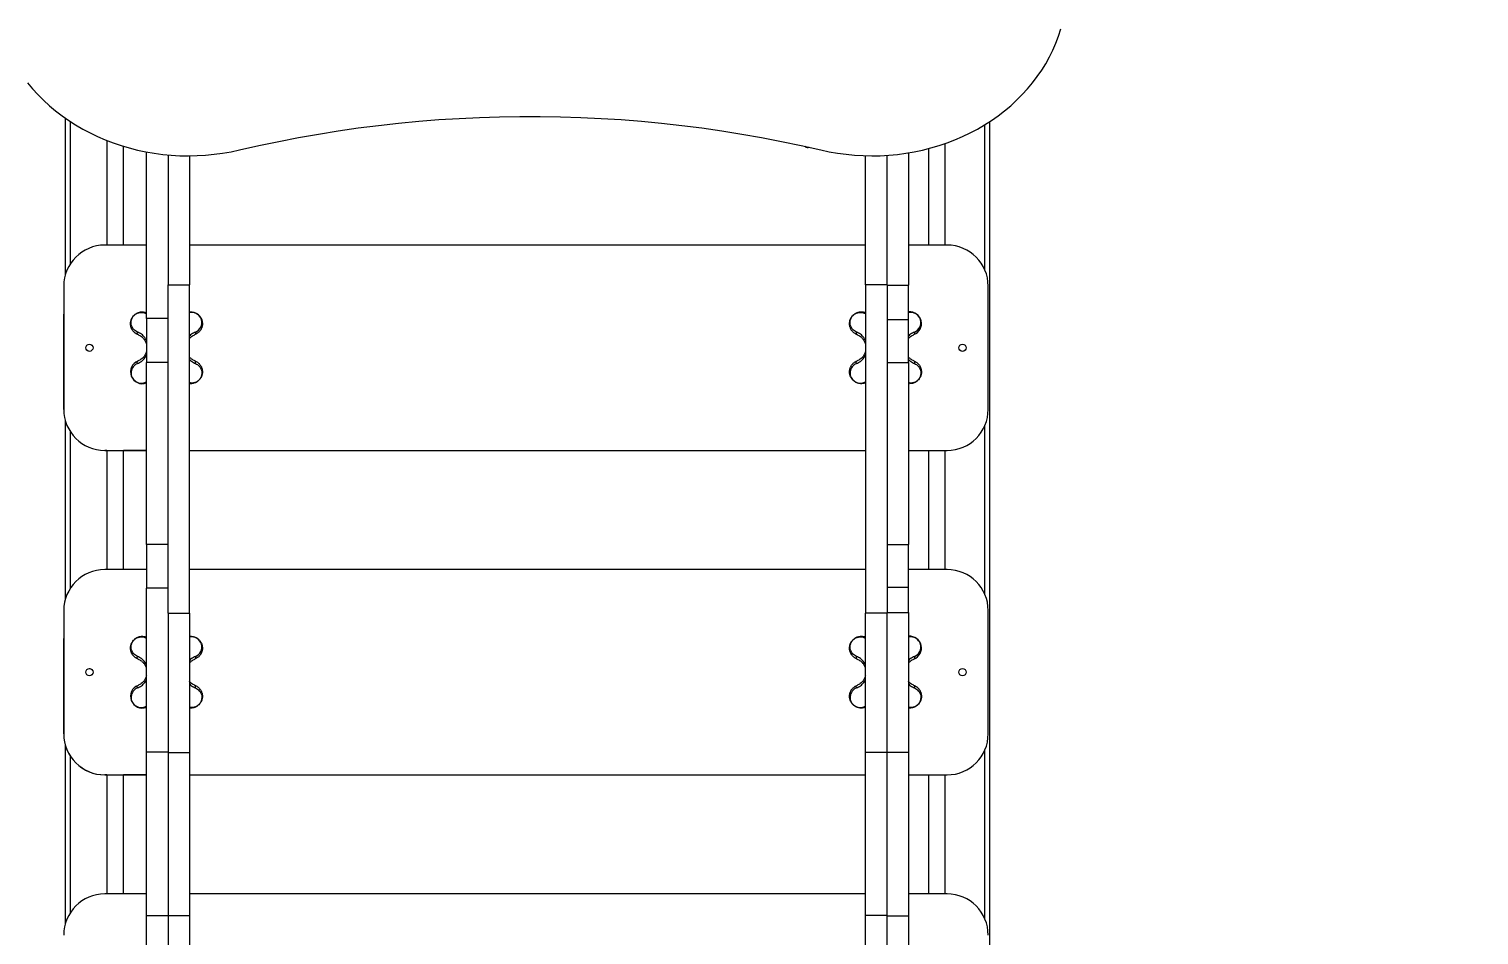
# Model space of a CAD drawing. Header units: millimetres. Extents: x -6502 to 7455, y -8041 to 5981.
# Drawn here: x 492 to 1904, y 633 to 1515 of the extents above; entities that cross this region are included whole.
import ezdxf

# ---------------------------------------------------------------- set-up
doc = ezdxf.new("R2010")
doc.units = ezdxf.units.MM
for name, color, linetype in [('DIKOM_ОБЪЕКТ', 7, 'Continuous'), ('DIKOM_РАЗМЕР_ЗОНА', 7, 'Continuous'), ('DIKOM_РАЗМЕР_ОБЪЕКТА', 7, 'Continuous')]:
    doc.layers.add(name, color=color, linetype=linetype)
doc.styles.add('style1', font='arial.ttf', dxfattribs={"width": 0.8})
doc.dimstyles.new('1-50', dxfattribs={"dimtxt": 300, "dimasz": 200, "dimexe": 100, "dimexo": 0, "dimgap": 100, "dimtad": 1, "dimtxsty": 'style1', "dimcen": 200, "dimclrd": 7, "dimclre": 7, "dimclrt": 7, "dimadec": 1, "dimazin": 2, "dimtfac": 1, "dimtmove": 0, "dimatfit": 2, "dimfxl": 0, "dimlwd": 25, "dimlwe": 18, "dimarcsym": 0})

# ---------------------------------------------------------------- blocks, each defined once
blk = doc.blocks.new('*D9')
at = {"layer": 'Defpoints', "color": 0, "transparency": 16777216}
for p in [(-5002.4, 2279.3), (3221.4, -679.1), (3221.4, -6822.7)]:
    blk.add_point(p, dxfattribs=at)
at = {"layer": 'DIKOM_РАЗМЕР_ОБЪЕКТА', "color": 7, "lineweight": 18, "transparency": 16777216}
for p, q in [((-5002.4, 2279.3), (-5002.4, -6922.7)), ((3221.4, -679.1), (3221.4, -6922.7))]:
    blk.add_line(p, q, dxfattribs=at)
at = {"layer": 'DIKOM_РАЗМЕР_ОБЪЕКТА', "color": 7, "lineweight": 25, "transparency": 16777216}
blk.add_line((-4802.4, -6822.7), (3021.4, -6822.7), dxfattribs=at)
at = {"layer": 'DIKOM_РАЗМЕР_ОБЪЕКТА', "color": 7, "transparency": 16777216}
for points in [[(-4802.4, -6789.4), (-4802.4, -6856), (-5002.4, -6822.7)], [(3021.4, -6789.4), (3021.4, -6856), (3221.4, -6822.7)]]:
    blk.add_solid(points, dxfattribs=at)
at = {"layer": 'DIKOM_РАЗМЕР_ОБЪЕКТА', "color": 7, "transparency": 16777216, "insert": (-897.4, -6569.5), "char_height": 300, "attachment_point": 5, "style": 'style1'}
blk.add_mtext('8200', dxfattribs=at)
blk = doc.blocks.new('*D10')
at = {"layer": 'Defpoints', "color": 0, "transparency": 16777216}
for p in [(971.8, 4480.9), (5953.3, 4480.9), (1279.7, -4050.2)]:
    blk.add_point(p, dxfattribs=at)
at = {"layer": 'DIKOM_РАЗМЕР_ОБЪЕКТА', "color": 7, "lineweight": 18, "transparency": 16777216}
for p, q in [((971.8, 4480.9), (6053.3, 4480.9)), ((1279.7, -4050.2), (6053.3, -4050.2))]:
    blk.add_line(p, q, dxfattribs=at)
at = {"layer": 'DIKOM_РАЗМЕР_ОБЪЕКТА', "color": 7, "lineweight": 25, "transparency": 16777216}
blk.add_line((5953.3, -3850.2), (5953.3, 4280.9), dxfattribs=at)
at = {"layer": 'DIKOM_РАЗМЕР_ОБЪЕКТА', "color": 7, "transparency": 16777216}
for points in [[(5919.9, 4280.9), (5986.6, 4280.9), (5953.3, 4480.9)], [(5919.9, -3850.2), (5986.6, -3850.2), (5953.3, -4050.2)]]:
    blk.add_solid(points, dxfattribs=at)
at = {"layer": 'DIKOM_РАЗМЕР_ОБЪЕКТА', "color": 7, "transparency": 16777216, "insert": (5700.1, 515), "char_height": 300, "attachment_point": 5, "rotation": 90, "style": 'style1'}
blk.add_mtext('8500', dxfattribs=at)
blk = doc.blocks.new('*D11')
at = {"layer": 'Defpoints', "color": 0, "transparency": 16777216}
for p in [(-6502.4, 2127.8), (4721.4, -677.3), (4721.4, -7940.9)]:
    blk.add_point(p, dxfattribs=at)
at = {"layer": 'DIKOM_РАЗМЕР_ЗОНА', "color": 7, "lineweight": 18, "transparency": 16777216}
for p, q in [((-6502.4, 2127.8), (-6502.4, -8040.9)), ((4721.4, -677.3), (4721.4, -8040.9))]:
    blk.add_line(p, q, dxfattribs=at)
at = {"layer": 'DIKOM_РАЗМЕР_ЗОНА', "color": 7, "lineweight": 25, "transparency": 16777216}
blk.add_line((-6302.4, -7940.9), (4521.4, -7940.9), dxfattribs=at)
at = {"layer": 'DIKOM_РАЗМЕР_ЗОНА', "color": 7, "transparency": 16777216}
for points in [[(-6302.4, -7907.5), (-6302.4, -7974.2), (-6502.4, -7940.9)], [(4521.4, -7907.5), (4521.4, -7974.2), (4721.4, -7940.9)]]:
    blk.add_solid(points, dxfattribs=at)
at = {"layer": 'DIKOM_РАЗМЕР_ЗОНА', "color": 7, "transparency": 16777216, "insert": (-208, -7687.7), "char_height": 300, "attachment_point": 5, "style": 'style1'}
blk.add_mtext('11200', dxfattribs=at)
blk = doc.blocks.new('*D12')
at = {"layer": 'Defpoints', "color": 0, "transparency": 16777216}
for p in [(1107.9, 5975.3), (979.7, -6050.2), (7355.2, -6050.2)]:
    blk.add_point(p, dxfattribs=at)
at = {"layer": 'DIKOM_РАЗМЕР_ЗОНА', "color": 7, "lineweight": 18, "transparency": 16777216}
for p, q in [((1107.9, 5975.3), (7455.2, 5975.3)), ((979.7, -6050.2), (7455.2, -6050.2))]:
    blk.add_line(p, q, dxfattribs=at)
at = {"layer": 'DIKOM_РАЗМЕР_ЗОНА', "color": 7, "lineweight": 25, "transparency": 16777216}
blk.add_line((7355.2, 5775.3), (7355.2, -5850.2), dxfattribs=at)
at = {"layer": 'DIKOM_РАЗМЕР_ЗОНА', "color": 7, "transparency": 16777216}
for points in [[(7321.9, 5775.3), (7388.5, 5775.3), (7355.2, 5975.3)], [(7321.9, -5850.2), (7388.5, -5850.2), (7355.2, -6050.2)]]:
    blk.add_solid(points, dxfattribs=at)
at = {"layer": 'DIKOM_РАЗМЕР_ЗОНА', "color": 7, "transparency": 16777216, "insert": (7102, 342.1), "char_height": 300, "attachment_point": 5, "rotation": 90, "style": 'style1'}
blk.add_mtext('12000', dxfattribs=at)

msp = doc.modelspace()

# ---------------------------------------------------------------- linework, layer by layer
at = {"layer": 'DIKOM_ОБЪЕКТ', "color": 7, "linetype": 'Continuous', "lineweight": 15}
for p, q in [((527.247, 1428.605), (527.247, 1275.771)), ((532.247, 1286.777), (532.247, 1425.213)), ((1422.247, 1422.071), (1422.247, 1281.283)), ((1427.247, 38.83), (1427.247, 1425.24)), ((567.748, 1406.837), (567.748, 1304.92)), ((583.748, 1304.92), (583.748, 1401.234)), ((1367.748, 1398.976), (1367.748, 1304.92)), ((1383.748, 1304.92), (1383.748, 1403.868)), ((606.247, 1233.353), (606.247, 1395.691)), ((627.247, 1392.763), (627.247, 1266.325)), ((648.247, 1391.885), (648.247, 1266.325)), ((1306.247, 1266.257), (1306.247, 1391.972)), ((1327.247, 1266.257), (1327.247, 1392.373)), ((1348.247, 1394.81), (1348.247, 1265.926)), ((606.247, 1304.92), (565.747, 1304.92)), ((1306.247, 1304.92), (648.247, 1304.92)), ((1385.747, 1304.92), (1348.247, 1304.92)), ((525.747, 1264.92), (525.747, 1144.92)), ((627.247, 1266.325), (648.247, 1266.325)), ((627.247, 946.546), (627.247, 1266.325)), ((648.247, 946.546), (648.247, 1266.325)), ((1327.247, 1266.257), (1306.247, 1266.257)), ((1306.247, 1266.257), (1306.247, 946.479)), ((1327.247, 1266.257), (1327.247, 946.479)), ((1327.247, 1265.926), (1348.247, 1265.926)), ((1348.247, 1232.297), (1348.247, 1265.926)), ((1425.747, 1144.92), (1425.747, 1264.92)), ((525.744, 1144.92), (525.747, 1237.676)), ((627.247, 1233.353), (606.247, 1233.353)), ((606.247, 1233.353), (606.247, 1190.725)), ((648.247, 1239.77), (649.247, 1239.917)), ((1327.247, 1232.297), (1348.247, 1232.297)), ((1348.247, 1190.573), (1348.247, 1232.297)), ((627.247, 1190.725), (606.247, 1190.725)), ((606.247, 1013.363), (606.247, 1190.725)), ((1327.247, 1190.573), (1348.247, 1190.573)), ((1348.247, 1190.573), (1348.247, 1013.442)), ((1349.247, 1169.92), (1348.247, 1170.069)), ((527.247, 1134.059), (527.247, 959.771)), ((532.247, 970.777), (532.247, 1123.058)), ((1422.247, 1128.557), (1422.247, 965.283)), ((567.743, 1104.919), (565.743, 1104.919)), ((565.747, 1104.92), (606.247, 1104.92)), ((567.743, 1104.92), (567.743, 1104.919)), ((567.748, 1104.919), (567.743, 1104.919)), ((567.748, 1104.92), (567.748, 988.92)), ((583.743, 1104.92), (583.743, 1104.919)), ((606.247, 1104.918), (583.743, 1104.919)), ((583.748, 988.92), (583.748, 1104.919)), ((648.247, 1104.92), (1306.247, 1104.92)), ((1348.247, 1104.92), (1385.747, 1104.92)), ((1367.748, 1104.92), (1367.748, 988.92)), ((1383.748, 988.92), (1383.748, 1104.92)), ((627.247, 1013.363), (606.247, 1013.363)), ((606.247, 1013.363), (606.247, 970.904)), ((1327.247, 1013.442), (1348.247, 1013.442)), ((1348.247, 971.637), (1348.247, 1013.442)), ((606.247, 988.92), (565.747, 988.92)), ((1306.247, 988.92), (648.247, 988.92)), ((1385.747, 988.92), (1348.247, 988.92)), ((627.247, 970.904), (606.247, 970.904)), ((606.247, 811.161), (606.247, 970.904)), ((1327.247, 971.637), (1348.247, 971.637)), ((1348.247, 946.945), (1348.247, 971.637)), ((525.747, 948.92), (525.747, 828.92)), ((627.247, 946.546), (648.247, 946.546)), ((627.247, 946.546), (627.247, 810.762)), ((648.247, 946.546), (648.247, 810.762)), ((1327.247, 946.479), (1306.247, 946.479)), ((1306.247, 810.762), (1306.247, 946.479)), ((1327.247, 946.945), (1348.247, 946.945)), ((1327.247, 810.762), (1327.247, 946.479)), ((1348.247, 946.945), (1348.247, 811.16)), ((1425.747, 828.92), (1425.747, 948.92)), ((525.744, 828.92), (525.747, 921.676)), ((648.247, 923.77), (649.247, 923.917)), ((1349.247, 853.92), (1348.247, 854.069)), ((527.247, 818.06), (527.247, 643.771)), ((532.247, 654.777), (532.247, 807.058)), ((627.247, 811.161), (606.247, 811.161)), ((606.247, 651.665), (606.247, 811.161)), ((627.247, 810.762), (648.247, 810.762)), ((627.247, 810.762), (627.247, 652.064)), ((648.247, 810.762), (648.247, 652.064)), ((1327.247, 810.762), (1306.247, 810.762)), ((1306.247, 652.064), (1306.247, 810.762)), ((1327.247, 811.16), (1348.247, 811.16)), ((1327.247, 652.064), (1327.247, 810.762)), ((1348.247, 811.16), (1348.247, 651.665)), ((1422.247, 812.557), (1422.247, 649.283)), ((567.743, 788.919), (565.743, 788.919)), ((565.747, 788.92), (606.247, 788.92)), ((567.743, 788.92), (567.743, 788.919)), ((567.748, 788.919), (567.743, 788.919)), ((567.748, 788.92), (567.748, 672.92)), ((583.743, 788.92), (583.743, 788.918)), ((606.247, 788.918), (583.743, 788.918)), ((583.748, 672.92), (583.748, 788.918)), ((648.247, 788.92), (1306.247, 788.92)), ((1348.247, 788.92), (1385.747, 788.92)), ((1367.748, 788.92), (1367.748, 672.92)), ((1383.748, 672.92), (1383.748, 788.92)), ((606.247, 672.92), (565.747, 672.92)), ((1306.247, 672.92), (648.247, 672.92)), ((1385.747, 672.92), (1348.247, 672.92)), ((627.247, 651.665), (606.247, 651.665)), ((606.247, 515.881), (606.247, 651.665)), ((627.247, 652.064), (648.247, 652.064)), ((627.247, 652.064), (627.247, 516.347)), ((648.247, 652.064), (648.247, 516.347)), ((1327.247, 652.064), (1306.247, 652.064)), ((1306.247, 516.279), (1306.247, 652.064)), ((1327.247, 516.279), (1327.247, 652.064)), ((1327.247, 651.665), (1348.247, 651.665)), ((1348.247, 651.665), (1348.247, 491.922))]:
    msp.add_line(p, q, dxfattribs=at)
at = {"layer": 'DIKOM_ОБЪЕКТ', "color": 7, "linetype": 'Continuous', "lineweight": 15, "flags": 128}
for points in [[(1262.771, 1397.63), (1270.885, 1395.887), (1279.08, 1394.455), (1287.34, 1393.337), (1295.648, 1392.534), (1303.989, 1392.048), (1312.347, 1391.881), (1320.705, 1392.032), (1329.048, 1392.502), (1337.358, 1393.289), (1345.621, 1394.392), (1353.819, 1395.808), (1361.938, 1397.535), (1369.961, 1399.57), (1377.873, 1401.909), (1385.658, 1404.547), (1393.302, 1407.479), (1400.789, 1410.699), (1408.106, 1414.201), (1415.238, 1417.979), (1422.171, 1422.025), (1428.892, 1426.331), (1435.387, 1430.888), (1441.645, 1435.689), (1447.653, 1440.724), (1453.399, 1445.982), (1458.872, 1451.455), (1464.063, 1457.13), (1468.96, 1462.998), (1473.554, 1469.047), (1477.837, 1475.265), (1481.799, 1481.64), (1485.434, 1488.16), (1488.734, 1494.812), (1491.693, 1501.583), (1494.306, 1508.461), (1496.566, 1515.431)], [(490.493, 1462.998), (495.39, 1457.13), (500.58, 1451.455), (506.054, 1445.982), (511.8, 1440.724), (517.808, 1435.689), (524.066, 1430.888), (530.561, 1426.331), (537.282, 1422.025), (544.215, 1417.979), (551.347, 1414.201), (558.663, 1410.699), (566.151, 1407.479), (573.795, 1404.547), (581.58, 1401.909), (589.492, 1399.57), (597.515, 1397.535), (605.634, 1395.808), (613.832, 1394.392), (622.094, 1393.289), (630.405, 1392.502), (638.747, 1392.032), (647.106, 1391.881), (655.463, 1392.048), (663.805, 1392.534), (672.113, 1393.337), (680.373, 1394.455), (688.567, 1395.887), (696.682, 1397.63)], [(696.682, 1397.63), (715.789, 1401.961), (734.984, 1405.989), (754.261, 1409.712), (773.614, 1413.129), (793.035, 1416.239), (812.519, 1419.041), (832.058, 1421.534), (851.647, 1423.718), (871.279, 1425.59), (890.948, 1427.152), (910.645, 1428.402), (930.366, 1429.339), (950.104, 1429.965), (969.851, 1430.278), (989.602, 1430.278), (1009.349, 1429.965), (1029.086, 1429.339), (1048.807, 1428.402), (1068.505, 1427.152), (1088.173, 1425.59), (1107.805, 1423.718), (1127.394, 1421.534), (1146.934, 1419.041), (1166.418, 1416.239), (1185.839, 1413.129), (1205.192, 1409.712), (1224.469, 1405.989), (1243.664, 1401.961), (1262.771, 1397.63)], [(598.031, 1217.718), (597.795, 1217.856), (597.6, 1218.068), (597.454, 1218.345), (597.364, 1218.673), (597.334, 1219.04), (597.364, 1219.43), (597.454, 1219.826), (597.599, 1220.212)], [(653.894, 1220.212), (654.039, 1219.826), (654.129, 1219.43), (654.159, 1219.04), (654.129, 1218.673), (654.039, 1218.345), (653.893, 1218.068), (653.698, 1217.856), (653.462, 1217.718)], [(1297.599, 1220.214), (1297.454, 1219.828), (1297.364, 1219.432), (1297.334, 1219.042), (1297.364, 1218.675), (1297.454, 1218.347), (1297.6, 1218.071), (1297.795, 1217.859), (1298.031, 1217.72)], [(1353.894, 1220.214), (1354.039, 1219.828), (1354.129, 1219.432), (1354.159, 1219.042), (1354.129, 1218.675), (1354.039, 1218.347), (1353.893, 1218.071), (1353.698, 1217.859), (1353.462, 1217.72)], [(597.599, 1189.623), (597.454, 1190.009), (597.364, 1190.405), (597.334, 1190.795), (597.364, 1191.162), (597.454, 1191.49), (597.6, 1191.767), (597.795, 1191.978), (598.031, 1192.117)], [(653.894, 1189.623), (654.039, 1190.009), (654.129, 1190.405), (654.159, 1190.795), (654.129, 1191.162), (654.039, 1191.49), (653.893, 1191.767), (653.698, 1191.978), (653.462, 1192.117)], [(1297.599, 1189.625), (1297.454, 1190.011), (1297.364, 1190.407), (1297.334, 1190.797), (1297.364, 1191.164), (1297.454, 1191.493), (1297.6, 1191.769), (1297.795, 1191.981), (1298.031, 1192.119)], [(1353.462, 1192.119), (1353.698, 1191.981), (1353.893, 1191.769), (1354.039, 1191.493), (1354.129, 1191.164), (1354.159, 1190.797), (1354.129, 1190.407), (1354.039, 1190.011), (1353.894, 1189.625)], [(598.031, 901.718), (597.795, 901.856), (597.6, 902.068), (597.454, 902.345), (597.364, 902.673), (597.334, 903.04), (597.364, 903.43), (597.454, 903.826), (597.599, 904.212)], [(653.894, 904.212), (654.039, 903.826), (654.129, 903.43), (654.159, 903.04), (654.129, 902.673), (654.039, 902.345), (653.893, 902.068), (653.698, 901.856), (653.462, 901.718)], [(1297.599, 904.214), (1297.454, 903.828), (1297.364, 903.432), (1297.334, 903.042), (1297.364, 902.675), (1297.454, 902.347), (1297.6, 902.071), (1297.795, 901.859), (1298.031, 901.72)], [(1353.894, 904.214), (1354.039, 903.828), (1354.129, 903.432), (1354.159, 903.042), (1354.129, 902.675), (1354.039, 902.347), (1353.893, 902.071), (1353.698, 901.859), (1353.462, 901.72)], [(550.608, 892.417), (550.746, 892.419), (551.327, 892.371)], [(597.599, 873.623), (597.454, 874.009), (597.364, 874.405), (597.334, 874.795), (597.364, 875.162), (597.454, 875.49), (597.6, 875.766), (597.795, 875.978), (598.031, 876.117)], [(653.894, 873.623), (654.039, 874.009), (654.129, 874.405), (654.159, 874.795), (654.129, 875.162), (654.039, 875.49), (653.893, 875.766), (653.698, 875.978), (653.462, 876.117)], [(1297.599, 873.625), (1297.454, 874.011), (1297.364, 874.407), (1297.334, 874.797), (1297.364, 875.164), (1297.454, 875.493), (1297.6, 875.769), (1297.795, 875.981), (1298.031, 876.119)], [(1353.462, 876.119), (1353.698, 875.981), (1353.893, 875.769), (1354.039, 875.493), (1354.129, 875.164), (1354.159, 874.797), (1354.129, 874.407), (1354.039, 874.011), (1353.894, 873.625)]]:
    msp.add_lwpolyline(points, dxfattribs=at)
at = {"layer": 'DIKOM_ОБЪЕКТ', "color": 7, "linetype": 'Continuous', "lineweight": 15}
for centre in [(550.747, 1204.92), (1400.747, 1204.92), (550.747, 888.92), (1400.747, 888.92)]:
    msp.add_circle(centre, 3.5, dxfattribs=at)
for centre, radius, start, end in [((1250.247, 1403.92), 4, 223.85771, 290.957838), ((565.747, 1264.92), 40, 90, 180), ((1385.747, 1264.92), 40, 0, 90), ((650.301, 1229.417), 9.882, 291.322375, 101.997565), ((1349.259, 1228.415), 11.491, 291.453137, 95.055404), ((1350.301, 1229.419), 9.881, 291.322053, 101.998451), ((602.24, 1181.42), 11.495, 111.474547, 290.399775), ((601.207, 1180.411), 9.894, 111.387645, 300.61795), ((1301.208, 1180.413), 9.894, 111.388165, 300.61743), ((565.747, 1144.92), 40, 180, 270), ((1385.747, 1144.92), 40, 270, 0), ((565.747, 948.92), 40, 90, 180), ((1385.747, 948.92), 40, 0, 90), ((650.301, 913.417), 9.881, 291.322133, 101.998006), ((1349.259, 912.415), 11.491, 291.452772, 95.05577), ((1350.301, 913.419), 9.881, 291.322296, 101.99801), ((602.24, 865.42), 11.495, 111.474885, 290.399437), ((601.208, 864.411), 9.894, 111.38821, 300.617081), ((1301.208, 864.413), 9.894, 111.388025, 300.617267), ((565.744, 828.919), 40, 179.998597, 269.998597), ((565.747, 828.92), 40, 180, 270), ((1385.747, 828.92), 40, 270, 0), ((565.747, 632.92), 40, 90, 180), ((1385.747, 632.92), 40, 0, 90)]:
    msp.add_arc(centre, radius, start, end, dxfattribs=at)
for points, knots in [([(598.031, 1217.718), (597.656, 1217.879), (596.88, 1218.214), (595.793, 1218.872), (594.893, 1219.554), (594.16, 1220.227), (593.563, 1220.86), (592.977, 1221.588), (592.479, 1222.327), (592.022, 1223.128), (591.623, 1223.974), (591.303, 1224.848), (591.032, 1225.807), (590.835, 1226.835), (590.733, 1228.033), (590.755, 1229.262), (590.916, 1230.531), (591.237, 1231.832), (591.692, 1233.043), (592.248, 1234.137), (593.086, 1235.448), (594.176, 1236.681), (595.433, 1237.707), (596.405, 1238.345), (597.412, 1238.871), (598.737, 1239.408), (600.381, 1239.833), (601.626, 1239.889), (602.247, 1239.917)], [0, 0, 0, 0, 0.03905528, 0.08067485, 0.12489445, 0.15236867, 0.18231816, 0.21475009, 0.24966995, 0.27592008, 0.31222034, 0.34876867, 0.37442483, 0.4175247, 0.45845438, 0.49857853, 0.54174719, 0.58353777, 0.62403713, 0.65659388, 0.68672269, 0.74934812, 0.77995802, 0.81223516, 0.84226586, 0.87505161, 0.93775884, 1, 1, 1, 1]), ([(597.599, 1220.212), (596.859, 1220.569), (595.376, 1221.285), (593.7, 1222.873), (592.431, 1224.698), (591.613, 1226.734), (591.248, 1228.933), (591.37, 1230.925), (591.805, 1232.589), (592.261, 1233.691), (592.743, 1234.568), (593.327, 1235.449), (594.223, 1236.504), (595.496, 1237.569), (596.828, 1238.35), (598.124, 1238.874), (599.782, 1239.297), (601.754, 1239.422), (603.935, 1239.021), (605.449, 1238.512), (606.147, 1238.012), (606.247, 1237.94)], [0, 0, 0, 0, 0.07588654, 0.1519312, 0.22765619, 0.30359209, 0.3789522, 0.45504687, 0.49580123, 0.53116101, 0.55221702, 0.57170672, 0.6075722, 0.6457115, 0.68388104, 0.72196659, 0.76015723, 0.83593589, 0.91198186, 0.9874396, 1, 1, 1, 1]), ([(602.247, 1239.917), (603.387, 1239.822), (604.587, 1239.721), (605.881, 1239.334), (606.09, 1239.22), (606.247, 1239.135)], [0, 0, 0, 0, 0.82442001, 0.86828341, 1, 1, 1, 1]), ([(649.247, 1239.917), (649.675, 1239.904), (650.519, 1239.877), (651.804, 1239.654), (653.002, 1239.31), (654.09, 1238.867), (655.413, 1238.176), (656.712, 1237.233), (657.868, 1236.061), (658.616, 1235.12), (659.251, 1234.128), (659.806, 1233.033), (660.259, 1231.822), (660.578, 1230.525), (660.725, 1229.366), (660.758, 1228.322), (660.716, 1227.432), (660.601, 1226.523), (660.43, 1225.695), (660.183, 1224.826), (659.862, 1223.956), (659.467, 1223.121), (658.961, 1222.235), (658.345, 1221.347), (657.555, 1220.438), (656.527, 1219.475), (655.217, 1218.509), (654.028, 1217.973), (653.462, 1217.718)], [0, 0, 0, 0, 0.04316617, 0.08495611, 0.12549874, 0.15805214, 0.18789772, 0.25062558, 0.28173823, 0.31355928, 0.34377211, 0.37643133, 0.41685828, 0.45855704, 0.50159121, 0.53107798, 0.56376408, 0.59289021, 0.62637347, 0.65248215, 0.68843204, 0.72458321, 0.75027464, 0.79629248, 0.83789053, 0.87507694, 0.9404455, 1, 1, 1, 1]), ([(1298.031, 1217.72), (1297.605, 1217.906), (1296.724, 1218.29), (1295.562, 1219.031), (1294.485, 1219.897), (1293.574, 1220.83), (1292.753, 1221.886), (1292.072, 1223.003), (1291.515, 1224.219), (1291.098, 1225.492), (1290.84, 1226.773), (1290.725, 1228.127), (1290.765, 1229.454), (1290.985, 1230.894), (1291.386, 1232.304), (1292.025, 1233.77), (1292.903, 1235.202), (1294.08, 1236.586), (1295.229, 1237.563), (1296.191, 1238.209), (1297.134, 1238.745), (1298.365, 1239.282), (1299.709, 1239.664), (1300.953, 1239.864), (1302.027, 1239.933), (1303.068, 1239.906), (1304.132, 1239.78), (1305.203, 1239.56), (1305.907, 1239.311), (1306.247, 1239.191)], [0, 0, 0, 0, 0.03889632, 0.08045478, 0.11899823, 0.16108049, 0.19768004, 0.24128822, 0.28166254, 0.3217214, 0.36537931, 0.40147117, 0.44471218, 0.48222472, 0.52525815, 0.56288747, 0.60334867, 0.64386266, 0.68434274, 0.70405711, 0.72485391, 0.76255452, 0.80568533, 0.83757637, 0.86916606, 0.89970213, 0.93069386, 0.96663433, 1, 1, 1, 1]), ([(1297.599, 1220.214), (1296.859, 1220.571), (1295.376, 1221.287), (1293.7, 1222.875), (1292.431, 1224.7), (1291.613, 1226.736), (1291.248, 1228.936), (1291.37, 1230.927), (1291.805, 1232.591), (1292.261, 1233.693), (1292.743, 1234.57), (1293.327, 1235.451), (1294.223, 1236.507), (1295.496, 1237.571), (1296.828, 1238.352), (1298.124, 1238.876), (1299.782, 1239.299), (1301.754, 1239.424), (1303.935, 1239.023), (1305.449, 1238.514), (1306.147, 1238.014), (1306.247, 1237.943)], [0, 0, 0, 0, 0.07588454, 0.15192984, 0.22765513, 0.30359118, 0.37895514, 0.4550463, 0.49580082, 0.53116075, 0.55221684, 0.57170661, 0.6075718, 0.64571125, 0.68388402, 0.721968, 0.7601588, 0.83593728, 0.91198356, 0.9874416, 1, 1, 1, 1]), ([(606.247, 1212.269), (606.195, 1212.392), (605.802, 1213.324), (604.749, 1214.809), (603.17, 1216.66), (601.403, 1218.152), (599.536, 1219.367), (598.252, 1219.927), (597.599, 1220.212)], [0, 0, 0, 0, 0.02936147, 0.22318634, 0.41740973, 0.61146454, 0.80251762, 1, 1, 1, 1]), ([(598.031, 1217.718), (599.133, 1217.196), (600.574, 1216.514), (602.231, 1215.132), (603.109, 1214.263), (604.101, 1213.092), (605.101, 1211.533), (605.905, 1209.863), (606.162, 1208.764), (606.247, 1208.402)], [0, 0, 0, 0, 0.3262821, 0.42700641, 0.52395974, 0.61738424, 0.77589387, 0.92623808, 1, 1, 1, 1]), ([(653.894, 1220.212), (652.634, 1219.594), (650.731, 1218.662), (648.868, 1217.19), (648.289, 1216.524), (648.247, 1216.475)], [0, 0, 0, 0, 0.64439931, 0.97386746, 1, 1, 1, 1]), ([(648.247, 1213.951), (648.895, 1214.654), (650.501, 1216.394), (652.356, 1217.223), (653.462, 1217.718)], [0, 0, 0, 0, 0.404033, 1, 1, 1, 1]), ([(1306.247, 1212.271), (1306.195, 1212.394), (1305.802, 1213.326), (1304.749, 1214.811), (1303.17, 1216.662), (1301.403, 1218.154), (1299.536, 1219.37), (1298.252, 1219.929), (1297.599, 1220.214)], [0, 0, 0, 0, 0.02936046, 0.22318489, 0.41740682, 0.61146016, 0.80251911, 1, 1, 1, 1]), ([(1298.031, 1217.72), (1299.133, 1217.199), (1300.574, 1216.516), (1302.231, 1215.134), (1303.11, 1214.266), (1304.101, 1213.094), (1305.102, 1211.536), (1305.905, 1209.865), (1306.162, 1208.767), (1306.247, 1208.405)], [0, 0, 0, 0, 0.32629153, 0.42701544, 0.52396161, 0.61739593, 0.7759068, 0.92625218, 1, 1, 1, 1]), ([(1353.894, 1220.214), (1352.634, 1219.597), (1350.73, 1218.664), (1348.868, 1217.192), (1348.289, 1216.526), (1348.247, 1216.477)], [0, 0, 0, 0, 0.64439038, 0.97386588, 1, 1, 1, 1]), ([(1348.247, 1213.954), (1348.895, 1214.656), (1350.501, 1216.396), (1352.356, 1217.226), (1353.462, 1217.72)], [0, 0, 0, 0, 0.40402788, 1, 1, 1, 1]), ([(606.247, 1201.264), (606.151, 1200.937), (605.917, 1200.136), (605.401, 1198.93), (604.704, 1197.654), (603.411, 1195.8), (601.188, 1193.623), (599.123, 1192.638), (598.031, 1192.117)], [0, 0, 0, 0, 0.06906138, 0.16942006, 0.27316397, 0.38086509, 0.6724955, 1, 1, 1, 1]), ([(1306.247, 1201.266), (1306.151, 1200.939), (1305.917, 1200.139), (1305.401, 1198.932), (1304.704, 1197.656), (1303.411, 1195.802), (1301.188, 1193.625), (1299.123, 1192.64), (1298.031, 1192.119)], [0, 0, 0, 0, 0.0690608, 0.16942017, 0.27316318, 0.38086526, 0.67249559, 1, 1, 1, 1]), ([(597.599, 1189.623), (598.867, 1190.225), (600.784, 1191.136), (603.133, 1193.144), (604.713, 1194.975), (605.773, 1196.467), (606.182, 1197.425), (606.247, 1197.576)], [0, 0, 0, 0, 0.3836412, 0.57979616, 0.77016506, 0.96356358, 1, 1, 1, 1]), ([(653.462, 1192.117), (652.359, 1192.636), (650.916, 1193.315), (649.266, 1194.709), (648.609, 1195.325), (648.291, 1195.707), (648.247, 1195.761)], [0, 0, 0, 0, 0.60435567, 0.79091895, 0.97048077, 1, 1, 1, 1]), ([(648.247, 1193.359), (648.283, 1193.317), (648.849, 1192.662), (650.101, 1191.704), (651.954, 1190.462), (653.24, 1189.906), (653.894, 1189.623)], [0, 0, 0, 0, 0.02244469, 0.34805651, 0.66864167, 1, 1, 1, 1]), ([(653.462, 1192.117), (653.888, 1191.931), (654.769, 1191.547), (655.931, 1190.806), (657.009, 1189.94), (657.919, 1189.007), (658.74, 1187.951), (659.421, 1186.834), (659.978, 1185.618), (660.395, 1184.345), (660.653, 1183.065), (660.768, 1181.71), (660.728, 1180.383), (660.508, 1178.943), (660.107, 1177.533), (659.468, 1176.068), (658.59, 1174.635), (657.412, 1173.251), (656.264, 1172.274), (655.302, 1171.628), (654.359, 1171.092), (653.128, 1170.555), (651.784, 1170.174), (650.54, 1169.971), (649.468, 1169.908), (648.704, 1169.912), (648.309, 1169.96), (648.247, 1169.968)], [0, 0, 0, 0, 0.0429597, 0.08885907, 0.1314285, 0.17790638, 0.21832887, 0.26649206, 0.3110836, 0.35532673, 0.40354485, 0.44341095, 0.4911641, 0.53259502, 0.58012326, 0.62168309, 0.66637533, 0.71111668, 0.75582558, 0.77759919, 0.80056767, 0.84220623, 0.88984278, 0.92506435, 0.95995399, 0.99368032, 1, 1, 1, 1]), ([(653.894, 1189.623), (654.634, 1189.266), (656.117, 1188.55), (657.793, 1186.962), (659.062, 1185.137), (659.88, 1183.101), (660.245, 1180.901), (660.123, 1178.91), (659.688, 1177.246), (659.232, 1176.144), (658.75, 1175.267), (658.166, 1174.386), (657.27, 1173.331), (655.997, 1172.266), (654.665, 1171.485), (653.369, 1170.96), (651.712, 1170.543), (649.973, 1170.398), (648.748, 1170.651), (648.247, 1170.754)], [0, 0, 0, 0, 0.08540589, 0.17099503, 0.25621789, 0.34168126, 0.42650078, 0.51213872, 0.55800651, 0.59780757, 0.62150069, 0.64343575, 0.68380077, 0.72672597, 0.76968749, 0.81254968, 0.85553209, 0.94081867, 1, 1, 1, 1]), ([(1302.247, 1169.92), (1301.818, 1169.933), (1300.974, 1169.96), (1299.689, 1170.184), (1298.491, 1170.527), (1297.403, 1170.97), (1296.08, 1171.661), (1294.781, 1172.604), (1293.625, 1173.776), (1292.877, 1174.717), (1292.242, 1175.709), (1291.688, 1176.804), (1291.235, 1178.015), (1290.915, 1179.312), (1290.768, 1180.471), (1290.735, 1181.515), (1290.777, 1182.405), (1290.892, 1183.314), (1291.063, 1184.142), (1291.31, 1185.011), (1291.631, 1185.881), (1292.026, 1186.716), (1292.532, 1187.602), (1293.148, 1188.49), (1293.938, 1189.399), (1294.966, 1190.362), (1296.276, 1191.328), (1297.465, 1191.864), (1298.031, 1192.119)], [0, 0, 0, 0, 0.04316588, 0.08495585, 0.12549851, 0.15805193, 0.18789556, 0.25062287, 0.28173554, 0.31356132, 0.34376927, 0.37642852, 0.41686043, 0.45855922, 0.50158876, 0.53108017, 0.5637663, 0.59289245, 0.62637563, 0.65248448, 0.6884342, 0.72458563, 0.75027708, 0.79629496, 0.83789267, 0.87507953, 0.94044813, 1, 1, 1, 1]), ([(1297.599, 1189.625), (1298.867, 1190.228), (1300.784, 1191.138), (1303.133, 1193.147), (1304.712, 1194.977), (1305.773, 1196.469), (1306.182, 1197.427), (1306.247, 1197.579)], [0, 0, 0, 0, 0.38363541, 0.57978742, 0.77015466, 0.96355027, 1, 1, 1, 1]), ([(1353.462, 1192.119), (1352.359, 1192.638), (1350.916, 1193.317), (1349.266, 1194.711), (1348.609, 1195.327), (1348.291, 1195.709), (1348.247, 1195.763)], [0, 0, 0, 0, 0.60435439, 0.79091728, 0.97048083, 1, 1, 1, 1]), ([(1348.247, 1193.361), (1348.283, 1193.319), (1348.849, 1192.664), (1350.101, 1191.706), (1351.954, 1190.464), (1353.24, 1189.908), (1353.894, 1189.625)], [0, 0, 0, 0, 0.02244668, 0.34805552, 0.66863997, 1, 1, 1, 1]), ([(1353.894, 1189.625), (1354.634, 1189.268), (1356.117, 1188.552), (1357.793, 1186.964), (1359.062, 1185.139), (1359.88, 1183.104), (1360.245, 1180.904), (1360.123, 1178.912), (1359.688, 1177.248), (1359.232, 1176.146), (1358.75, 1175.269), (1358.166, 1174.388), (1357.27, 1173.333), (1355.997, 1172.269), (1354.665, 1171.487), (1353.369, 1170.962), (1351.712, 1170.545), (1349.973, 1170.4), (1348.748, 1170.653), (1348.247, 1170.757)], [0, 0, 0, 0, 0.08540538, 0.17099169, 0.25621783, 0.34168136, 0.42650077, 0.51213864, 0.55800658, 0.59780293, 0.62150048, 0.64343594, 0.68380094, 0.72672555, 0.76968706, 0.81254924, 0.85553164, 0.94081819, 1, 1, 1, 1]), ([(1353.462, 1192.119), (1353.837, 1191.958), (1354.613, 1191.624), (1355.7, 1190.965), (1356.6, 1190.283), (1357.333, 1189.61), (1357.93, 1188.977), (1358.516, 1188.249), (1359.014, 1187.51), (1359.471, 1186.709), (1359.87, 1185.863), (1360.19, 1184.989), (1360.461, 1184.03), (1360.659, 1183.003), (1360.761, 1181.805), (1360.738, 1180.575), (1360.577, 1179.306), (1360.256, 1178.005), (1359.801, 1176.795), (1359.245, 1175.7), (1358.407, 1174.389), (1357.317, 1173.156), (1356.06, 1172.13), (1355.088, 1171.492), (1354.081, 1170.966), (1352.756, 1170.429), (1351.112, 1170.004), (1349.867, 1169.948), (1349.247, 1169.92)], [0, 0, 0, 0, 0.03905274, 0.08067287, 0.12489253, 0.15236635, 0.18231627, 0.21474825, 0.24966814, 0.27591831, 0.31221861, 0.34876698, 0.37442302, 0.41752305, 0.45845277, 0.49857698, 0.54174568, 0.58353631, 0.62403572, 0.65659251, 0.68672136, 0.74934685, 0.7799568, 0.81223398, 0.84226731, 0.87505107, 0.93775838, 1, 1, 1, 1]), ([(1306.247, 1170.647), (1306.18, 1170.619), (1306.011, 1170.548), (1305.802, 1170.483), (1305.644, 1170.433), (1304.536, 1170.097), (1303.381, 1170.007), (1302.247, 1169.92)], [0, 0, 0, 0, 0.0541209, 0.13693629, 0.16255693, 0.17766088, 1, 1, 1, 1]), ([(598.031, 901.718), (597.656, 901.88), (596.88, 902.213), (595.793, 902.872), (594.893, 903.554), (594.16, 904.227), (593.563, 904.86), (592.977, 905.588), (592.479, 906.327), (592.022, 907.128), (591.623, 907.974), (591.303, 908.848), (591.032, 909.807), (590.835, 910.835), (590.733, 912.033), (590.755, 913.262), (590.916, 914.531), (591.237, 915.832), (591.692, 917.043), (592.248, 918.137), (593.086, 919.448), (594.176, 920.681), (595.433, 921.707), (596.405, 922.345), (597.412, 922.871), (598.737, 923.408), (600.381, 923.833), (601.626, 923.889), (602.247, 923.917)], [0, 0, 0, 0, 0.03905327, 0.08067287, 0.1248939, 0.15236659, 0.18231775, 0.2147497, 0.24966773, 0.27591981, 0.31222209, 0.34876836, 0.3744224, 0.41752449, 0.45845419, 0.49857605, 0.5417471, 0.58353771, 0.6240371, 0.65659386, 0.68672269, 0.74934588, 0.77995772, 0.81223327, 0.84226659, 0.87505134, 0.93775861, 1, 1, 1, 1]), ([(597.599, 904.212), (596.859, 904.569), (595.376, 905.285), (593.7, 906.873), (592.431, 908.698), (591.613, 910.734), (591.248, 912.933), (591.37, 914.925), (591.805, 916.589), (592.261, 917.691), (592.743, 918.568), (593.327, 919.449), (594.223, 920.504), (595.496, 921.568), (596.828, 922.35), (598.124, 922.874), (599.782, 923.297), (601.754, 923.422), (603.935, 923.021), (605.449, 922.512), (606.147, 922.012), (606.247, 921.94)], [0, 0, 0, 0, 0.07588578, 0.15193061, 0.2276543, 0.30359202, 0.37895408, 0.4550451, 0.49580157, 0.53116143, 0.55221537, 0.57170723, 0.60757279, 0.64571046, 0.68388263, 0.7219674, 0.76015813, 0.83593683, 0.91198269, 0.98744059, 1, 1, 1, 1]), ([(602.247, 923.917), (603.386, 923.821), (604.587, 923.72), (605.881, 923.335), (606.09, 923.221), (606.247, 923.135)], [0, 0, 0, 0, 0.82441872, 0.86827729, 1, 1, 1, 1]), ([(649.247, 923.917), (649.675, 923.904), (650.519, 923.877), (651.804, 923.653), (653.002, 923.311), (654.09, 922.866), (655.413, 922.176), (656.712, 921.233), (657.868, 920.061), (658.616, 919.12), (659.251, 918.128), (659.806, 917.033), (660.258, 915.822), (660.578, 914.525), (660.725, 913.366), (660.758, 912.322), (660.716, 911.432), (660.601, 910.523), (660.43, 909.695), (660.183, 908.826), (659.862, 907.956), (659.467, 907.121), (658.961, 906.235), (658.345, 905.346), (657.555, 904.438), (656.527, 903.475), (655.217, 902.508), (654.028, 901.973), (653.462, 901.718)], [0, 0, 0, 0, 0.04316641, 0.08495634, 0.12549754, 0.15805295, 0.18789592, 0.25062376, 0.28173639, 0.31355979, 0.34377015, 0.37642936, 0.41686123, 0.45855754, 0.50158933, 0.53108073, 0.56376682, 0.59289294, 0.62637401, 0.65248268, 0.68843463, 0.72458578, 0.7502772, 0.79629503, 0.83789136, 0.87507776, 0.94044765, 1, 1, 1, 1]), ([(1298.031, 901.72), (1297.605, 901.906), (1296.724, 902.29), (1295.562, 903.031), (1294.485, 903.897), (1293.574, 904.83), (1292.753, 905.886), (1292.072, 907.003), (1291.515, 908.219), (1291.098, 909.492), (1290.84, 910.773), (1290.725, 912.127), (1290.765, 913.454), (1290.985, 914.894), (1291.386, 916.304), (1292.025, 917.769), (1292.903, 919.202), (1294.08, 920.586), (1295.229, 921.563), (1296.191, 922.209), (1297.134, 922.745), (1298.365, 923.282), (1299.709, 923.663), (1300.953, 923.864), (1302.027, 923.934), (1303.068, 923.906), (1304.132, 923.78), (1305.203, 923.56), (1305.907, 923.311), (1306.247, 923.191)], [0, 0, 0, 0, 0.03889716, 0.08045556, 0.11899895, 0.16107972, 0.19767922, 0.24128733, 0.28166334, 0.3217203, 0.36538007, 0.40147385, 0.44471276, 0.48222524, 0.5252586, 0.56288571, 0.60335114, 0.64386305, 0.68434134, 0.70405712, 0.72485265, 0.76255417, 0.80568429, 0.83757562, 0.8691654, 0.89970148, 0.93069317, 0.96663317, 1, 1, 1, 1]), ([(1297.599, 904.214), (1296.859, 904.571), (1295.376, 905.287), (1293.7, 906.875), (1292.431, 908.7), (1291.613, 910.736), (1291.248, 912.935), (1291.37, 914.927), (1291.806, 916.591), (1292.261, 917.693), (1292.743, 918.57), (1293.327, 919.451), (1294.223, 920.507), (1295.496, 921.571), (1296.828, 922.352), (1298.124, 922.876), (1299.782, 923.299), (1301.754, 923.424), (1303.935, 923.023), (1305.449, 922.514), (1306.147, 922.014), (1306.247, 921.942)], [0, 0, 0, 0, 0.07588536, 0.15193179, 0.22765401, 0.30359158, 0.37895364, 0.45504659, 0.49580105, 0.531163, 0.55221481, 0.57170668, 0.60757181, 0.6457112, 0.68388264, 0.72196742, 0.76015816, 0.83593652, 0.91198267, 0.98744059, 1, 1, 1, 1]), ([(606.247, 896.269), (606.195, 896.392), (605.802, 897.324), (604.75, 898.809), (603.17, 900.66), (601.403, 902.152), (599.536, 903.367), (598.252, 903.927), (597.599, 904.212)], [0, 0, 0, 0, 0.02935408, 0.22318529, 0.41740294, 0.61145758, 0.8025178, 1, 1, 1, 1]), ([(653.894, 904.212), (652.634, 903.595), (650.731, 902.662), (648.868, 901.19), (648.289, 900.524), (648.247, 900.475)], [0, 0, 0, 0, 0.64439435, 0.97386766, 1, 1, 1, 1]), ([(1306.247, 896.271), (1306.195, 896.394), (1305.802, 897.326), (1304.75, 898.811), (1303.17, 900.662), (1301.403, 902.154), (1299.536, 903.37), (1298.252, 903.929), (1297.599, 904.214)], [0, 0, 0, 0, 0.02935325, 0.22318526, 0.41740825, 0.61145805, 0.80251804, 1, 1, 1, 1]), ([(1353.894, 904.214), (1352.634, 903.597), (1350.731, 902.664), (1348.868, 901.192), (1348.289, 900.526), (1348.247, 900.477)], [0, 0, 0, 0, 0.64439535, 0.97386568, 1, 1, 1, 1]), ([(598.031, 901.718), (599.133, 901.196), (600.574, 900.514), (602.231, 899.132), (603.11, 898.263), (604.101, 897.092), (605.102, 895.533), (605.905, 893.863), (606.162, 892.764), (606.247, 892.403)], [0, 0, 0, 0, 0.32628621, 0.42701092, 0.52396011, 0.61739006, 0.77590032, 0.92624513, 1, 1, 1, 1]), ([(648.247, 897.951), (648.895, 898.654), (650.501, 900.394), (652.356, 901.223), (653.462, 901.718)], [0, 0, 0, 0, 0.4040309, 1, 1, 1, 1]), ([(1298.031, 901.72), (1299.133, 901.199), (1300.574, 900.516), (1302.231, 899.134), (1303.11, 898.266), (1304.101, 897.094), (1305.102, 895.536), (1305.905, 893.865), (1306.162, 892.766), (1306.247, 892.405)], [0, 0, 0, 0, 0.32628742, 0.42701093, 0.52396124, 0.61739011, 0.77590035, 0.92624514, 1, 1, 1, 1]), ([(1348.247, 897.954), (1348.895, 898.656), (1350.501, 900.396), (1352.356, 901.226), (1353.462, 901.72)], [0, 0, 0, 0, 0.40402997, 1, 1, 1, 1]), ([(597.599, 873.623), (598.867, 874.226), (600.784, 875.136), (603.133, 877.144), (604.713, 878.974), (605.773, 880.467), (606.182, 881.425), (606.247, 881.576)], [0, 0, 0, 0, 0.38363765, 0.57978622, 0.77015336, 0.96355658, 1, 1, 1, 1]), ([(606.247, 885.264), (606.151, 884.937), (605.917, 884.136), (605.401, 882.93), (604.704, 881.654), (603.411, 879.8), (601.188, 877.623), (599.123, 876.638), (598.031, 876.117)], [0, 0, 0, 0, 0.06906123, 0.16942653, 0.27316389, 0.38086477, 0.67249908, 1, 1, 1, 1]), ([(653.462, 876.117), (652.359, 876.636), (650.916, 877.315), (649.265, 878.709), (648.609, 879.325), (648.291, 879.707), (648.247, 879.761)], [0, 0, 0, 0, 0.60434853, 0.79091122, 0.97048087, 1, 1, 1, 1]), ([(648.247, 877.359), (648.283, 877.317), (648.849, 876.662), (650.101, 875.704), (651.954, 874.462), (653.24, 873.906), (653.894, 873.623)], [0, 0, 0, 0, 0.02243555, 0.34805041, 0.66863857, 1, 1, 1, 1]), ([(653.462, 876.117), (653.888, 875.931), (654.769, 875.547), (655.931, 874.806), (657.009, 873.94), (657.919, 873.007), (658.74, 871.951), (659.421, 870.834), (659.978, 869.618), (660.395, 868.345), (660.653, 867.065), (660.768, 865.71), (660.728, 864.383), (660.508, 862.943), (660.108, 861.533), (659.468, 860.068), (658.59, 858.635), (657.413, 857.251), (656.264, 856.274), (655.302, 855.628), (654.359, 855.092), (653.128, 854.555), (651.784, 854.174), (650.54, 853.971), (649.468, 853.909), (648.704, 853.912), (648.309, 853.96), (648.247, 853.968)], [0, 0, 0, 0, 0.04295967, 0.08886023, 0.13142824, 0.17790609, 0.21832855, 0.26649172, 0.31108323, 0.35532634, 0.40354443, 0.44340832, 0.49116368, 0.53259459, 0.58012516, 0.62168257, 0.66637241, 0.71111819, 0.75582516, 0.77760034, 0.80056745, 0.84220704, 0.88984288, 0.92506481, 0.95995413, 0.99368032, 1, 1, 1, 1]), ([(1302.247, 853.92), (1301.818, 853.933), (1300.974, 853.96), (1299.689, 854.184), (1298.491, 854.527), (1297.403, 854.97), (1296.08, 855.661), (1294.781, 856.604), (1293.625, 857.776), (1292.877, 858.717), (1292.242, 859.709), (1291.688, 860.804), (1291.235, 862.015), (1290.915, 863.312), (1290.768, 864.471), (1290.735, 865.515), (1290.777, 866.405), (1290.892, 867.314), (1291.063, 868.142), (1291.31, 869.011), (1291.631, 869.881), (1292.026, 870.716), (1292.532, 871.602), (1293.148, 872.49), (1293.938, 873.399), (1294.966, 874.362), (1296.276, 875.329), (1297.465, 875.864), (1298.031, 876.119)], [0, 0, 0, 0, 0.04316575, 0.08495573, 0.12549769, 0.15805213, 0.18789706, 0.25062438, 0.28173705, 0.31356049, 0.34377089, 0.37643014, 0.4168596, 0.45855596, 0.50159025, 0.53107935, 0.56376548, 0.59289164, 0.62637263, 0.65248149, 0.68843329, 0.72458473, 0.75027618, 0.79629407, 0.83789178, 0.87507708, 0.94044706, 1, 1, 1, 1]), ([(1297.599, 873.625), (1298.867, 874.228), (1300.784, 875.138), (1303.133, 877.147), (1304.713, 878.977), (1305.773, 880.469), (1306.182, 881.427), (1306.247, 881.579)], [0, 0, 0, 0, 0.38364031, 0.57979023, 0.77015991, 0.96356447, 1, 1, 1, 1]), ([(1306.247, 885.266), (1306.151, 884.94), (1305.917, 884.139), (1305.401, 882.932), (1304.704, 881.656), (1303.411, 879.802), (1301.188, 877.625), (1299.123, 876.64), (1298.031, 876.119)], [0, 0, 0, 0, 0.06906767, 0.16942648, 0.27316261, 0.38086981, 0.67250309, 1, 1, 1, 1]), ([(1353.462, 876.119), (1352.359, 876.638), (1350.916, 877.317), (1349.265, 878.711), (1348.609, 879.327), (1348.291, 879.709), (1348.247, 879.763)], [0, 0, 0, 0, 0.60434646, 0.79091745, 0.97049013, 1, 1, 1, 1]), ([(1348.247, 877.361), (1348.283, 877.319), (1348.849, 876.664), (1350.101, 875.706), (1351.954, 874.464), (1353.24, 873.908), (1353.894, 873.625)], [0, 0, 0, 0, 0.02244682, 0.34805766, 0.66863793, 1, 1, 1, 1]), ([(1353.462, 876.119), (1353.837, 875.958), (1354.613, 875.624), (1355.7, 874.965), (1356.6, 874.283), (1357.333, 873.61), (1357.93, 872.977), (1358.516, 872.249), (1359.014, 871.51), (1359.471, 870.709), (1359.87, 869.863), (1360.19, 868.989), (1360.461, 868.03), (1360.659, 867.002), (1360.761, 865.804), (1360.738, 864.575), (1360.577, 863.306), (1360.256, 862.005), (1359.801, 860.794), (1359.245, 859.7), (1358.407, 858.389), (1357.317, 857.156), (1356.06, 856.13), (1355.088, 855.492), (1354.081, 854.966), (1352.756, 854.429), (1351.112, 854.004), (1349.867, 853.948), (1349.247, 853.92)], [0, 0, 0, 0, 0.03905372, 0.08067381, 0.12489343, 0.15236723, 0.18231877, 0.21475072, 0.24966873, 0.2759208, 0.31222107, 0.34876941, 0.3744233, 0.41752548, 0.45845516, 0.49857701, 0.54174568, 0.5835387, 0.62403808, 0.65659483, 0.68672365, 0.74934682, 0.77995865, 0.8122342, 0.8422662, 0.87505095, 0.93775882, 1, 1, 1, 1]), ([(653.894, 873.623), (654.634, 873.266), (656.117, 872.55), (657.793, 870.962), (659.062, 869.137), (659.88, 867.101), (660.245, 864.902), (660.123, 862.91), (659.688, 861.246), (659.232, 860.144), (658.75, 859.267), (658.166, 858.386), (657.27, 857.33), (655.997, 856.266), (654.665, 855.485), (653.369, 854.96), (651.712, 854.543), (649.973, 854.398), (648.748, 854.651), (648.247, 854.754)], [0, 0, 0, 0, 0.08540686, 0.17099311, 0.25621755, 0.34168268, 0.42650011, 0.51213797, 0.55800799, 0.59780431, 0.62149979, 0.64343722, 0.6838022, 0.72672542, 0.7696869, 0.81255001, 0.85553238, 0.94081873, 1, 1, 1, 1]), ([(1353.894, 873.625), (1354.634, 873.268), (1356.117, 872.552), (1357.793, 870.964), (1359.062, 869.139), (1359.88, 867.104), (1360.245, 864.904), (1360.123, 862.912), (1359.688, 861.248), (1359.232, 860.146), (1358.75, 859.27), (1358.166, 858.388), (1357.27, 857.333), (1355.997, 856.269), (1354.665, 855.487), (1353.369, 854.962), (1351.712, 854.545), (1349.973, 854.4), (1348.748, 854.653), (1348.247, 854.757)], [0, 0, 0, 0, 0.08540639, 0.17099407, 0.25621852, 0.34168201, 0.42649937, 0.51213936, 0.55800954, 0.59780587, 0.62149864, 0.64343885, 0.68380155, 0.72672614, 0.7696862, 0.81254933, 0.8555317, 0.94081821, 1, 1, 1, 1]), ([(1306.247, 854.647), (1306.18, 854.619), (1306.011, 854.547), (1305.802, 854.483), (1305.644, 854.433), (1304.537, 854.094), (1303.381, 854.006), (1302.247, 853.92)], [0, 0, 0, 0, 0.05412118, 0.13693205, 0.16255282, 0.17766138, 1, 1, 1, 1])]:
    msp.add_open_spline(points, degree=3, knots=knots, dxfattribs=at)

# ---------------------------------------------------------------- dimensions: what is measured, and where the dimension line sits
at = {"layer": 'DIKOM_РАЗМЕР_ЗОНА'}
dim = msp.add_linear_dim(base=(7355.196, -6050.188), p1=(1107.882, 5975.329), p2=(979.715, -6050.188), angle=90, text='12000', dimstyle='1-50', dxfattribs=at)
dim.commit()
dim.dimension.update_dxf_attribs({"geometry": '*D12', "text_midpoint": (7355.196, 342.124), "dimtype": 160})
dim = msp.add_linear_dim(base=(4721.362, -7940.857), p1=(-6502.402, 2127.774), p2=(4721.362, -677.294), text='11200', dimstyle='1-50', dxfattribs=at)
dim.commit()
dim.dimension.update_dxf_attribs({"geometry": '*D11', "text_midpoint": (-207.972, -7940.857), "dimtype": 160})
at = {"layer": 'DIKOM_РАЗМЕР_ОБЪЕКТА'}
dim = msp.add_linear_dim(base=(5953.26, 4480.931), p1=(1279.715, -4050.188), p2=(971.837, 4480.931), angle=90, text='8500', dimstyle='1-50', dxfattribs=at)
dim.commit()
dim.dimension.update_dxf_attribs({"geometry": '*D10', "text_midpoint": (5953.26, 515.015), "dimtype": 160})
dim = msp.add_linear_dim(base=(3221.362, -6822.702), p1=(-5002.4, 2279.348), p2=(3221.362, -679.08), text='8200', dimstyle='1-50', dxfattribs=at)
dim.commit()
dim.dimension.update_dxf_attribs({"geometry": '*D9', "text_midpoint": (-897.403, -6822.702), "dimtype": 160})

doc.saveas('drawing.dxf')
